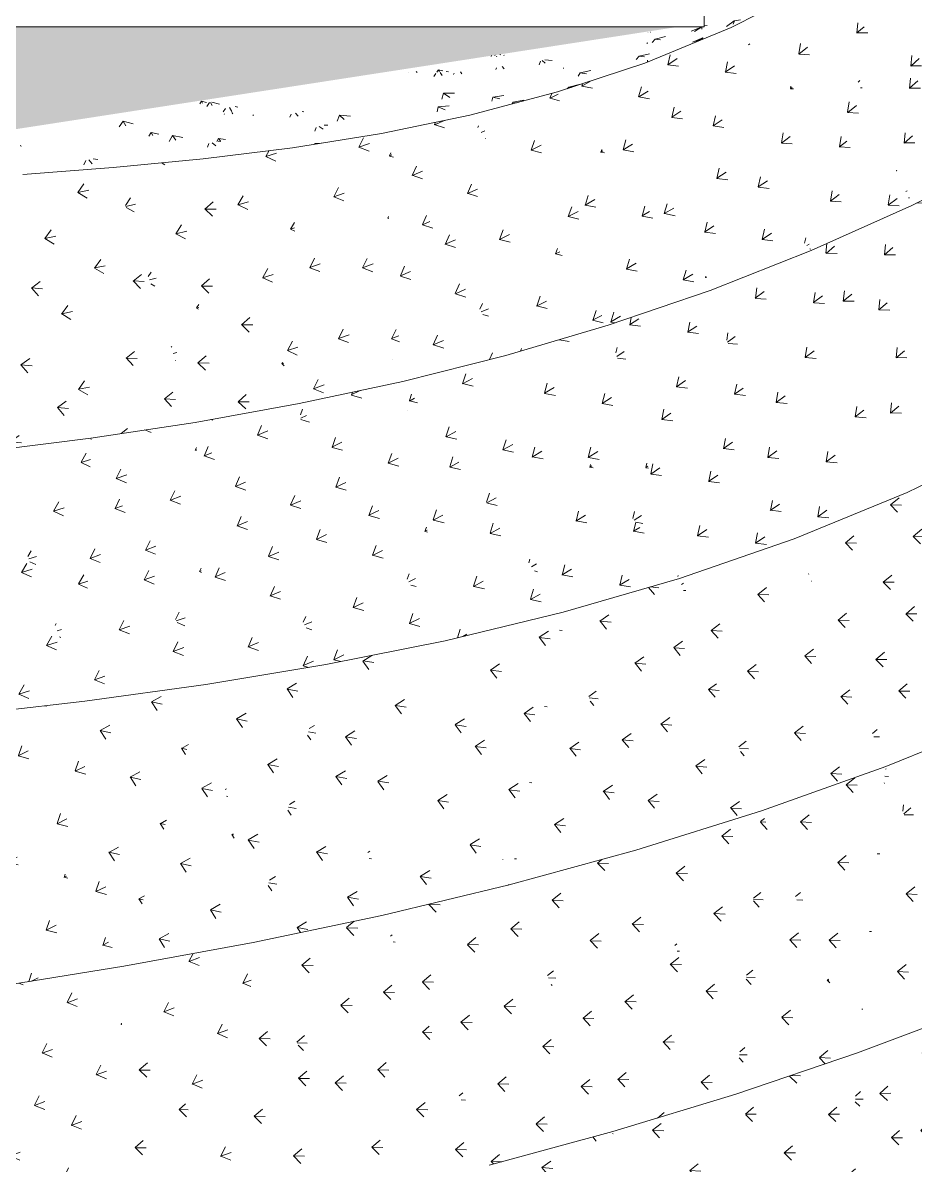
# Model space of a CAD drawing. Header units: millimetres. Extents: x 15878 to 679837, y -72324 to 391440.
# Drawn here: x 76985 to 80789, y -13495 to -8625 of the extents above; entities that cross this region are included whole.
import ezdxf

# ---------------------------------------------------------------- set-up
doc = ezdxf.new("R2010")
doc.units = ezdxf.units.MM
for name, color, linetype, lineweight in [('A-FLOR', 192, 'Continuous', 5), ('A-FLOR-PATT', 8, 'Continuous', 5), ('A-WALL', 113, 'Continuous', 5)]:
    doc.layers.add(name, color=color, linetype=linetype, lineweight=lineweight)

msp = doc.modelspace()

# ---------------------------------------------------------------- hatches: boundary and pattern name
at = {"layer": 'A-FLOR-PATT'}
h = msp.add_hatch(dxfattribs=at)
h.set_pattern_fill('FP_1772', color=256, style=0, pattern_type=2)
h.set_pattern_definition([(41.687, (-12882.32, -30875.36), (22.18772, 238.04202), [47.543, -311.051]), (0.104, (-12882.32, -30875.36), (22.18696, 238.04166), [46.051, -199.556]), (84.675, (-12882.32, -30875.36), (-245.6063, -0.4454), [44.826, -194.247])])
h.paths.add_polyline_path([(81201.1, -9186.1), (80684.4, -8242.3), (80363.8, -8462.4), (81024.5, -9033.5)], flags=0)
h = msp.add_hatch(dxfattribs=at)
h.set_pattern_fill('FP_1866', color=256, style=0, pattern_type=2)
h.set_pattern_definition([(251.032, (75716.02, -16814.12), (142.931, 23.1444), [13.918, -91.058]), (214.662, (75716.025, -16814.115), (142.93003, 23.14613), [40.36, -174.894]), (9.198, (75716.025, -16814.115), (177.0521, 122.4203), [27.149, -117.644])])
h.paths.add_polyline_path([(80004.8, -8645.4), (80363.8, -8462.4), (79889.3, -8608), (79889.3, -8642.5), (79890.8, -8644)], flags=0)
h = msp.add_hatch(dxfattribs=at)
h.set_pattern_fill('FP_1769', color=256, style=0, pattern_type=2)
h.set_pattern_definition([(37.531, (-12979.11, -27681.17), (37.6989, 233.3307), [47.438, -310.359]), (356.427, (-12979.11, -27681.17), (37.6975, 233.33123), [46.223, -200.299]), (80.823, (-12979.11, -27681.17), (-246.04345, 15.3608), [44.317, -192.04])])
h.paths.add_polyline_path([(80775.2, -9403.5), (80363.8, -8462.4), (80004.8, -8645.4), (80363.8, -8998.7)], flags=0)
h = msp.add_hatch(dxfattribs=at)
h.set_pattern_fill('FP_1779', color=256, style=0, pattern_type=2)
h.set_pattern_definition([(40.561, (-13528.53, -31868.06), (23.33545, 233.83934), [47.319, -309.582]), (359.593, (-13528.53, -31868.06), (23.33265, 233.83916), [46.465, -201.349]), (84.301, (-13528.53, -31868.06), (-247.8077, 1.7636), [44.063, -190.938])])
h.paths.add_polyline_path([(80775.2, -9403.5), (81201.1, -9186.1), (80363.8, -8462.4), (80680.1, -9186.1)], flags=0)
h = msp.add_hatch(dxfattribs=at)
h.set_pattern_fill('FP_1851', color=256, style=0, pattern_type=2)
h.set_pattern_definition([(272.066, (93606.37, -5733.25), (184.9975, -147.1594), [40.275, -263.501]), (221.947, (93606.37, -5733.25), (184.9984, -147.1585), [43.876, -190.13]), (321.499, (93606.37, -5733.25), (174.0457, 156.4197), [44.323, -192.066])])
h.paths.add_polyline_path([(74652.1, -9434.3), (79776.8, -8642.5), (66144.7, -8642.5), (74577.2, -9427.3)], flags=0)
h = msp.add_hatch(dxfattribs=at)
h.set_pattern_fill('FP_1857', color=256, style=0, pattern_type=2)
h.set_pattern_definition([(304.134, (79760.72, -12085.14), (235.8114, -51.709), [33.646, -220.13]), (239.463, (79760.72, -12085.14), (235.811, -51.712), [34.471, -149.375]), (347.631, (79760.72, -12085.14), (93.412, 158.347), [45.265, -196.149])])
h.paths.add_polyline_path([(76210.1, -9327.4), (76598.3, -9300), (79689.3, -8659.3), (76352.9, -9300)], flags=0)
h = msp.add_hatch(dxfattribs=at)
h.set_pattern_fill('FP_1858', color=256, style=0, pattern_type=2)
h.set_pattern_definition([(306.231, (79110.44, -11691.4), (238.198, -47.08), [33.892, -221.737]), (241.302, (79110.44, -11691.4), (238.198, -47.078), [34.013, -147.391]), (348.82, (79110.44, -11691.4), (87.109, 159.121), [45.526, -197.28])])
h.paths.add_polyline_path([(76598.3, -9300), (76985, -9272.3), (79689.3, -8660.6), (76765.8, -9265.3)], flags=0)
h = msp.add_hatch(dxfattribs=at)
h.set_pattern_fill('FP_1859', color=256, style=0, pattern_type=2)
h.set_pattern_definition([(310.44, (77801.67, -11810.46), (241.678, -36.982), [33.746, -220.779]), (243.96, (77801.67, -11810.46), (241.678, -36.981), [32.708, -141.734]), (351.3, (77801.67, -11810.46), (76.58, 156.733), [45.842, -198.649])])
h.paths.add_polyline_path([(76985, -9272.3), (77370.1, -9241.7), (79689.3, -8662.3), (77120.6, -9241.7)], flags=0)
h = msp.add_hatch(dxfattribs=at)
h.set_pattern_fill('FP_1863', color=256, style=0, pattern_type=2)
h.set_pattern_definition([(317.347, (75703.48, -12355.23), (245.7724, -20.6884), [33.308, -217.92]), (247.808, (75703.48, -12355.23), (245.773, -20.685), [30.281, -131.217]), (355.189, (75703.48, -12355.23), (61, 149.534), [46.245, -200.397])])
h.paths.add_polyline_path([(77370.1, -9241.7), (77753.3, -9204.6), (79689.3, -8664.3), (77519, -9204.6)], flags=0)
h = msp.add_hatch(dxfattribs=at)
h.set_pattern_fill('FP_1860', color=256, style=0, pattern_type=2)
h.set_pattern_definition([(326.625, (72827.86, -12874.51), (249.1, -0.1556), [32.883, -215.139]), (252.879, (72827.86, -12874.5), (249.1, -0.159), [26.738, -115.866]), (359.964, (72827.86, -12874.51), (41.9796, 136.2847), [46.706, -202.394])])
h.paths.add_polyline_path([(77753.3, -9204.6), (78134.5, -9157.5), (79689.3, -8666.8), (77787.2, -9195.2)], flags=0)
h = msp.add_hatch(dxfattribs=at)
h.set_pattern_fill('FP_1893', color=256, style=0, pattern_type=2)
h.set_pattern_definition([(350.952, (66509.61, -12533.4), (242.389, 47.0995), [26.763, -175.096]), (241.37, (66509.6, -12533.4), (242.3888, 47.101), [16.843, -72.985]), (10.997, (66509.61, -12533.4), (43.04103, 78.84522), [46.298, -200.625])])
h.paths.add_polyline_path([(78890.2, -9018.7), (79264.4, -8919.8), (79776.8, -8642.5), (79264.4, -8859.9)], flags=0)
h = msp.add_hatch(dxfattribs=at)
h.set_pattern_fill('FP_1865', color=256, style=0, pattern_type=2)
h.set_pattern_definition([(354.946, (64816.29, -14163.54), (231.7595, 58.3742), [21.754, -142.322]), (226.83, (64816.29, -14163.54), (231.7576, 58.3778), [18.723, -81.135]), (14.138, (64816.293, -14163.537), (68.32014, 72.82975), [44.812, -194.185])])
h.paths.add_polyline_path([(79264.4, -8919.8), (79636, -8796.6), (79776.8, -8642.5), (79302.8, -8899)], flags=0)
h = msp.add_hatch(dxfattribs=at)
h.set_pattern_fill('FP_1768', color=256, style=0, pattern_type=2)
h.set_pattern_definition([(33.798, (-12847.9, -23876.78), (52.18377, 229.54296), [47.394, -310.075]), (352.855, (-12847.9, -23876.78), (52.18495, 229.5427), [46.273, -200.518]), (77.192, (-12847.9, -23876.78), (-244.8751, 30.6958), [44.138, -191.263])])
h.paths.add_polyline_path([(80346.3, -9596.2), (80004.8, -8645.4), (79636, -8796.6), (80148.5, -9373.5)], flags=0)
h = msp.add_hatch(dxfattribs=at)
h.set_pattern_fill('FP_1867', color=256, style=0, pattern_type=2)
h.set_pattern_definition([(211.265, (45896.785, -31775.42), (4.44424, -46.312076), [35.851, -234.557]), (201.758, (45896.785, -31775.42), (4.443885, -46.312084), [47.56, -206.094]), (275.481, (45896.79, -31775.42), (235.583, 94.0278), [8.723, -37.802])])
h.paths.add_polyline_path([(79636, -8796.6), (80004.8, -8645.4), (79774.1, -8645.4), (79689.3, -8738.3)], flags=0)
h = msp.add_hatch(dxfattribs=at)
h.set_pattern_fill('FP_1770', color=256, style=0, pattern_type=2)
h.set_pattern_definition([(37.056, (-13208.38, -27966.27), (38.11237, 231.59081), [47.337, -309.701]), (356.189, (-13208.38, -27966.27), (38.1131, 231.5909), [46.381, -200.986]), (80.655, (-13208.38, -27966.27), (-246.8212, 16.4397), [44.007, -190.698])])
h.paths.add_polyline_path([(80346.3, -9596.2), (80775.2, -9403.5), (80004.8, -8645.4), (80277.1, -9403.5)], flags=0)
h = msp.add_hatch(dxfattribs=at)
h.set_pattern_fill('FP_1853', color=256, style=0, pattern_type=2)
h.set_pattern_definition([(297.7, (81779.05, -12587.34), (228.1338, -66.0766), [33.417, -218.631]), (234.761, (81779.05, -12587.34), (228.133, -66.0775), [36.062, -156.267]), (343.847, (81779.05, -12587.34), (110.9704, 157.085), [44.533, -192.977])])
h.paths.add_polyline_path([(74652.1, -9434.3), (75074.5, -9403.1), (79302.8, -8715.7), (74819.6, -9408.4)], flags=0)
h = msp.add_hatch(dxfattribs=at)
h.set_pattern_fill('FP_1862', color=256, style=0, pattern_type=2)
h.set_pattern_definition([(336.675, (69525.35, -12942.79), (250.088, 20.2256), [32.36, -211.715]), (257.475, (69525.35, -12942.8), (250.088, 20.222), [22.447, -97.269]), (4.623, (69525.35, -12942.79), (25.9621, 116.8667), [47.045, -203.86])])
h.paths.add_polyline_path([(78134.5, -9157.5), (78513.5, -9096.7), (79689.3, -8670), (78328.3, -9096.7)], flags=0)
h = msp.add_hatch(dxfattribs=at)
h.set_pattern_fill('FP_1861', color=256, style=0, pattern_type=2)
h.set_pattern_definition([(345.082, (67054.86, -12586.35), (248.16084, 35.7317), [30.664, -200.62]), (255.481, (67054.86, -12586.35), (248.161, 35.731), [18.453, -79.962]), (8.194, (67054.86, -12586.35), (24.6712, 95.2719), [47.01, -203.71])])
h.paths.add_polyline_path([(78513.5, -9096.7), (78916.1, -9007.7), (79689.3, -8674), (78609.8, -9062.1)], flags=0)
h = msp.add_hatch(dxfattribs=at)
h.set_pattern_fill('FP_1852', color=256, style=0, pattern_type=2)
h.set_pattern_definition([(299.315, (81237.53, -12683.36), (229.999, -62.253), [33.308, -217.916]), (235.691, (81237.53, -12683.36), (230, -62.252), [35.593, -154.235]), (344.855, (81237.53, -12683.36), (106.998, 156.7994), [44.677, -193.599])])
h.paths.add_polyline_path([(75041.5, -9408.4), (75480.9, -9373.4), (79302.8, -8719.2), (75074.5, -9403.1)], flags=0)
h = msp.add_hatch(dxfattribs=at)
h.set_pattern_fill('FP_1855', color=256, style=0, pattern_type=2)
h.set_pattern_definition([(300.893, (80738.3, -12631.08), (231.8615, -58.6904), [33.312, -217.941]), (236.755, (80738.3, -12631.08), (231.862, -58.69), [35.18, -152.445]), (345.795, (80738.3, -12631.08), (102.86, 156.916), [44.845, -194.329])])
h.paths.add_polyline_path([(75431.2, -9381.8), (75850.4, -9349.4), (79302.8, -8723.1), (75590.4, -9354.7)], flags=0)
h = msp.add_hatch(dxfattribs=at)
h.set_pattern_fill('FP_1864', color=256, style=0, pattern_type=2)
h.set_pattern_definition([(302.478, (80257.46, -12432.99), (233.777, -55.24), [33.425, -218.681]), (237.993, (80257.46, -12433), (233.777, -55.242), [34.811, -150.848]), (346.705, (80257.46, -12432.99), (98.403, 157.436), [45.04, -195.175])])
h.paths.add_polyline_path([(75820.9, -9354.7), (76211.6, -9327.1), (79302.8, -8727.8), (75931.4, -9334.9)], flags=0)
h = msp.add_hatch(dxfattribs=at)
h.set_pattern_fill('FP_1766', color=256, style=0, pattern_type=2)
h.set_pattern_definition([(30.118, (-12471.42, -19732.32), (66.61522, 225.59624), [47.383, -310.001]), (349.199, (-12471.42, -19732.32), (66.6155, 225.596), [46.293, -200.601]), (73.549, (-12471.42, -19732.32), (-242.5195, 46.26745), [44.105, -191.121])])
h.paths.add_polyline_path([(79914.7, -9765.9), (79636, -8796.6), (79264.4, -8919.8), (79498.6, -9224.6)], flags=0)
h = msp.add_hatch(dxfattribs=at)
h.set_pattern_fill('FP_1771', color=256, style=0, pattern_type=2)
h.set_pattern_definition([(33.652, (-12917.28, -23914.56), (52.2915, 229.016), [47.364, -309.877]), (352.779, (-12917.28, -23914.56), (52.2914, 229.01654), [46.32, -200.722]), (77.138, (-12917.28, -23914.56), (-245.083, 31.0525), [44.046, -190.865])])
h.paths.add_polyline_path([(79914.7, -9765.9), (80346.3, -9596.2), (79636, -8796.6), (79865.9, -9596.2)], flags=0)
h = msp.add_hatch(dxfattribs=at)
h.set_pattern_fill('FP_1765', color=256, style=0, pattern_type=2)
h.set_pattern_definition([(26.515, (-11840.62, -15466.9), (80.70385, 221.27393), [47.389, -310.042]), (345.531, (-11840.62, -15466.9), (80.7043, 221.2737), [46.306, -200.658]), (69.962, (-11840.62, -15466.9), (-239.13123, 61.7039), [44.162, -191.37])])
h.paths.add_polyline_path([(79480.4, -9914.3), (79264.4, -8919.8), (78890.2, -9018.7), (79172.8, -9447.5)], flags=0)
h = msp.add_hatch(dxfattribs=at)
h.set_pattern_fill('FP_1767', color=256, style=0, pattern_type=2)
h.set_pattern_definition([(30.211, (-12453.52, -19638.75), (66.5544, 225.92474), [47.401, -310.12]), (349.249, (-12453.52, -19638.75), (66.5564, 225.9241), [46.263, -200.474]), (73.585, (-12453.52, -19638.75), (-242.4062, 46.0283), [44.161, -191.363])])
h.paths.add_polyline_path([(79480.4, -9914.3), (79914.7, -9765.9), (79264.4, -8919.8), (79448.2, -9765.9)], flags=0)
h = msp.add_hatch(dxfattribs=at)
h.set_pattern_fill('FP_1759', color=256, style=0, pattern_type=2)
h.set_pattern_definition([(23.061, (-10949.23, -11229.05), (94.19715, 216.64012), [47.411, -310.182]), (341.941, (-10949.23, -11229.05), (94.19517, 216.6411), [46.31, -200.677]), (66.5, (-10949.23, -11229.05), (-234.81925, 76.56855), [44.294, -191.94])])
h.paths.add_polyline_path([(79043.7, -10043), (78890.2, -9018.7), (78513.5, -9096.7), (78804.9, -9616.8)], flags=0)
h = msp.add_hatch(dxfattribs=at)
h.set_pattern_fill('FP_1834', color=256, style=0, pattern_type=2)
h.set_pattern_definition([(26.805, (-11769.5, -15288.28), (80.55837, 222.28785), [47.442, -310.39]), (345.69, (-11769.5, -15288.28), (80.5572, 222.2889), [46.213, -200.258]), (70.079, (-11769.5, -15288.28), (-238.8237, 60.9224), [44.332, -192.104])])
h.paths.add_polyline_path([(79043.7, -10043), (79480.4, -9914.3), (78890.2, -9018.7), (79024.4, -9914.3)], flags=0)
h = msp.add_hatch(dxfattribs=at)
h.set_pattern_fill('FP_1758', color=256, style=0, pattern_type=2)
h.set_pattern_definition([(19.799, (-9816.6, -7135.3), (106.93486, 211.7504), [47.443, -310.396]), (338.491, (-9816.6, -7135.3), (106.9349, 211.75095), [46.303, -200.646]), (63.206, (-9816.6, -7135.3), (-229.7511, 90.5435), [44.479, -192.741])])
h.paths.add_polyline_path([(78604.6, -10153.8), (78513.5, -9096.7), (78134.5, -9157.5), (78457.2, -9841.3)], flags=0)
h = msp.add_hatch(dxfattribs=at)
h.set_pattern_fill('FP_1764', color=256, style=0, pattern_type=2)
h.set_pattern_definition([(23.489, (-10848.65, -10997.31), (94.03386, 218.1184), [47.483, -310.656]), (342.176, (-10848.65, -10997.3), (94.03513, 218.1178), [46.172, -200.077]), (66.679, (-10848.65, -10997.3), (-234.4291, 75.3721), [44.536, -192.989])])
h.paths.add_polyline_path([(78604.6, -10153.8), (79043.7, -10043), (78514.7, -9110.5), (78595.1, -10043)], flags=0)
h = msp.add_hatch(dxfattribs=at)
h.set_pattern_fill('FP_1760', color=256, style=0, pattern_type=2)
h.set_pattern_definition([(16.747, (-8469.62, -3265.04), (118.84117, 206.64622), [47.482, -310.653]), (335.221, (-8469.62, -3265.04), (118.84185, 206.6457), [46.281, -200.549]), (60.097, (-8469.62, -3265.04), (-224.10474, 103.44985), [44.696, -193.685])])
h.paths.add_polyline_path([(78163.5, -10248.3), (78134.5, -9157.5), (77753.3, -9204.6), (78127.3, -10156.1)], flags=0)
h = msp.add_hatch(dxfattribs=at)
h.set_pattern_fill('FP_1730', color=256, style=0, pattern_type=2)
h.set_pattern_definition([(20.299, (-9698.37, -6872.31), (106.80206, 213.45854), [47.52, -310.898]), (338.766, (-9698.37, -6872.3), (106.8037, 213.4579), [46.136, -199.924]), (63.419, (-9698.37, -6872.3), (-229.3555, 89.1175), [44.754, -193.933])])
h.paths.add_polyline_path([(78163.5, -10248.3), (78604.6, -10153.8), (78134.7, -9167.7), (78161.3, -10167.2)], flags=0)
h = msp.add_hatch(dxfattribs=at)
h.set_pattern_fill('FP_1619', color=256, style=0, pattern_type=2)
h.set_pattern_definition([(42.898, (-15954.27, -34350.3), (12.07513, 235.1069), [47.241, -309.073]), (1.711, (-15954.27, -34350.3), (12.07354, 235.1063), [46.699, -202.361]), (87.06, (-15954.27, -34350.3), (-248.949, -7.43515), [44.141, -191.276])])
h.paths.add_polyline_path([(81688.8, -10137.4), (81201.1, -9186.1), (80775.2, -9403.5), (81226.7, -9766.2)], flags=0)
h = msp.add_hatch(dxfattribs=at)
h.set_pattern_fill('FP_1761', color=256, style=0, pattern_type=2)
h.set_pattern_definition([(11.255, (-5208.97, 3645.56), (140.18184, 195.88024), [47.563, -311.178]), (329.262, (-5208.97, 3645.56), (140.1831, 195.8789), [46.173, -200.082]), (54.41, (-5208.97, 3645.56), (-211.6586, 125.8645), [45.164, -195.709])])
h.paths.add_polyline_path([(77275.4, -10395.3), (77370.1, -9241.7), (76986.5, -9278), (77127, -9821.5)], flags=0)
h = msp.add_hatch(dxfattribs=at)
h.set_pattern_fill('FP_1757', color=256, style=0, pattern_type=2)
h.set_pattern_definition([(13.903, (-6930.28, 335.54), (129.91083, 201.3496), [47.524, -310.923]), (332.145, (-6930.28, 335.54), (129.91206, 201.3492), [46.239, -200.369]), (57.17, (-6930.28, 335.54), (-218.0345, 115.2219), [44.929, -194.693])])
h.paths.add_polyline_path([(77720.3, -10328.2), (77753.3, -9204.6), (77371.8, -9247), (77598.9, -9951.6)], flags=0)
h = msp.add_hatch(dxfattribs=at)
h.set_pattern_fill('FP_1725', color=256, style=0, pattern_type=2)
h.set_pattern_definition([(359.537, (8636.6, 13783.8), (186.4259, 162.58284), [47.457, -310.484]), (316.025, (8636.6, 13783.8), (186.4252, 162.5844), [44.685, -193.633]), (41.092, (8636.6, 13783.8), (-171.5028, 165.47534), [46.38, -200.982])])
h.paths.add_polyline_path([(77720.3, -10328.2), (78163.5, -10248.3), (77752.8, -9219), (77722.7, -10248.3)], flags=0)
h = msp.add_hatch(dxfattribs=at)
h.set_pattern_fill('FP_1724', color=256, style=0, pattern_type=2)
h.set_pattern_definition([(354.456, (12890.78, 18247.55), (200.54333, 146.77807), [47.41, -310.178]), (310.592, (12890.78, 18247.55), (200.5445, 146.777), [44.772, -194.014]), (36.2, (12890.78, 18247.55), (-155.3696, 181.3259), [46.597, -201.922])])
h.paths.add_polyline_path([(76828.8, -10451.2), (77275.4, -10395.3), (76983.5, -9283.7), (76836.2, -10395.3)], flags=0)
h = msp.add_hatch(dxfattribs=at)
h.set_pattern_fill('FP_1726', color=256, style=0, pattern_type=2)
h.set_pattern_definition([(356.936, (10728.13, 16128.68), (193.79703, 154.6824), [47.435, -310.345]), (313.245, (10728.13, 16128.68), (193.7961, 154.6825), [44.738, -193.865]), (38.595, (10728.13, 16128.68), (-163.4692, 173.8081), [46.492, -201.467])])
h.paths.add_polyline_path([(77275.4, -10395.3), (77720.3, -10328.2), (77369.1, -9253.7), (77280.9, -10328.2)], flags=0)
h = msp.add_hatch(dxfattribs=at)
h.set_pattern_fill('FP_1616', color=256, style=0, pattern_type=2)
h.set_pattern_definition([(39.971, (-16864.77, -30367.96), (24.06273, 234.93478), [47.261, -309.205]), (358.634, (-16864.77, -30367.96), (24.0624, 234.93414), [46.724, -202.469]), (84.152, (-16864.77, -30367.96), (-249.1212, 5.9408), [44.281, -191.883])])
h.paths.add_polyline_path([(81226.7, -10399.1), (80775.2, -9403.5), (80346.3, -9596.2), (80775.2, -9987.3)], flags=0)
h = msp.add_hatch(dxfattribs=at)
h.set_pattern_fill('FP_1614', color=256, style=0, pattern_type=2)
h.set_pattern_definition([(43.278, (-15841.7, -34019.05), (11.67769, 236.51646), [47.344, -309.745]), (1.911, (-15841.7, -34019.05), (11.67535, 236.5169), [46.581, -201.852]), (87.174, (-15841.7, -34019.05), (-248.2954, -8.28436), [44.401, -192.404])])
h.paths.add_polyline_path([(81226.7, -10399.1), (81688.8, -10137.4), (80775.2, -9403.5), (81201.1, -10342.6)], flags=0)
h = msp.add_hatch(dxfattribs=at)
h.set_pattern_fill('FP_1617', color=256, style=0, pattern_type=2)
h.set_pattern_definition([(37.111, (-17247.02, -26580.17), (35.81995, 233.9258), [47.277, -309.305]), (355.679, (-17247.02, -26580.17), (35.8217, 233.92495), [46.735, -202.517]), (81.294, (-17247.02, -26580.17), (-248.54324, 18.77895), [44.372, -192.28])])
h.paths.add_polyline_path([(80754.6, -10627.2), (80346.3, -9596.2), (79914.7, -9765.9), (80346.3, -10208.6)], flags=0)
h = msp.add_hatch(dxfattribs=at)
h.set_pattern_fill('FP_1611', color=256, style=0, pattern_type=2)
h.set_pattern_definition([(40.214, (-16803.63, -30170.56), (23.8348, 235.8169), [47.326, -309.627]), (358.768, (-16803.63, -30170.56), (23.83177, 235.8171), [46.651, -202.155]), (84.229, (-16803.63, -30170.56), (-248.7487, 5.3505), [44.441, -192.577])])
h.paths.add_polyline_path([(80754.6, -10627.2), (81226.7, -10399.1), (80346.3, -9596.2), (80664.2, -10399.1)], flags=0)
h = msp.add_hatch(dxfattribs=at)
h.set_pattern_fill('FP_1615', color=256, style=0, pattern_type=2)
h.set_pattern_definition([(34.285, (-17193.3, -22931.43), (47.45352, 232.1755), [47.291, -309.403]), (352.798, (-17193.3, -22931.43), (47.45276, 232.17574), [46.731, -202.5]), (78.448, (-17193.3, -22931.43), (-247.264, 31.2484), [44.433, -192.542])])
h.paths.add_polyline_path([(80273.4, -10824.5), (79914.7, -9765.9), (79480.4, -9914.3), (80148.5, -10681.1)], flags=0)
h = msp.add_hatch(dxfattribs=at)
h.set_pattern_fill('FP_1612', color=256, style=0, pattern_type=2)
h.set_pattern_definition([(37.239, (-17222.46, -26474.53), (35.71185, 234.38192), [47.31, -309.524]), (355.752, (-17222.46, -26474.53), (35.7127, 234.38253), [46.698, -202.356]), (81.337, (-17222.46, -26474.53), (-248.3701, 18.44656), [44.454, -192.634])])
h.paths.add_polyline_path([(80273.4, -10824.5), (80754.6, -10627.2), (79914.7, -9765.9), (80216.1, -10655.4)], flags=0)
h = msp.add_hatch(dxfattribs=at)
h.set_pattern_fill('FP_1613', color=256, style=0, pattern_type=2)
h.set_pattern_definition([(31.465, (-16763.15, -19375.24), (59.05848, 229.7369), [47.309, -309.519]), (349.948, (-16763.15, -19375.24), (59.06113, 229.73586), [46.711, -202.414]), (75.583, (-16763.15, -19375.24), (-245.301, 43.4806), [44.476, -192.73])])
h.paths.add_polyline_path([(79784.1, -10993.7), (79480.4, -9914.3), (79043.7, -10043), (79520.6, -10655.4)], flags=0)
h = msp.add_hatch(dxfattribs=at)
h.set_pattern_fill('FP_1610', color=256, style=0, pattern_type=2)
h.set_pattern_definition([(34.318, (-17191.37, -22884.4), (47.43113, 232.29333), [47.3, -309.459]), (352.817, (-17191.37, -22884.4), (47.42995, 232.2935), [46.721, -202.459]), (78.46, (-17191.37, -22884.4), (-247.22464, 31.1566), [44.454, -192.633])])
h.paths.add_polyline_path([(79784.1, -10993.7), (80273.4, -10824.5), (79480.4, -9914.3), (79736.5, -10824.5)], flags=0)
h = msp.add_hatch(dxfattribs=at)
h.set_pattern_fill('FP_1607', color=256, style=0, pattern_type=2)
h.set_pattern_definition([(28.63, (-15996.76, -15876.52), (70.70695, 226.63443), [47.332, -309.668]), (347.099, (-15996.76, -15876.52), (70.7061, 226.63555), [46.674, -202.254]), (72.673, (-15996.76, -15876.52), (-242.6437, 55.5774), [44.514, -192.894])])
h.paths.add_polyline_path([(79287.7, -11137.7), (79043.7, -10043), (78604.6, -10153.8), (78952.9, -10655.4)], flags=0)
h = msp.add_hatch(dxfattribs=at)
h.set_pattern_fill('FP_1608', color=256, style=0, pattern_type=2)
h.set_pattern_definition([(31.425, (-16774.09, -19361.24), (59.0862, 229.59817), [47.299, -309.455]), (349.925, (-16774.1, -19361.24), (59.0854, 229.59827), [46.722, -202.462]), (75.568, (-16774.1, -19361.24), (-245.34094, 43.5942), [44.452, -192.627])])
h.paths.add_polyline_path([(79287.7, -11137.7), (79784.1, -10993.7), (79043.7, -10043), (79180.2, -10655.4)], flags=0)
h = msp.add_hatch(dxfattribs=at)
h.set_pattern_fill('FP_1609', color=256, style=0, pattern_type=2)
h.set_pattern_definition([(25.769, (-14921.03, -12411.43), (82.425, 222.88252), [47.361, -309.859]), (344.227, (-14921.03, -12411.43), (82.4278, 222.88124), [46.619, -202.014]), (69.704, (-14921.03, -12411.43), (-239.27, 67.5858), [44.557, -193.079])])
h.paths.add_polyline_path([(78785.1, -11259.1), (78604.6, -10153.8), (78163.5, -10248.3), (78457.2, -10725.9)], flags=0)
h = msp.add_hatch(dxfattribs=at)
h.set_pattern_fill('FP_1606', color=256, style=0, pattern_type=2)
h.set_pattern_definition([(28.538, (-16014.61, -15875.76), (70.7587, 226.3179), [47.31, -309.527]), (347.044, (-16014.61, -15875.76), (70.7583, 226.31727), [46.7, -202.365]), (72.639, (-16014.61, -15875.76), (-242.7242, 55.8375), [44.46, -192.661])])
h.paths.add_polyline_path([(78785.1, -11259.1), (79287.7, -11137.7), (78604.6, -10153.8), (78686.5, -10655.4)], flags=0)
h = msp.add_hatch(dxfattribs=at)
h.set_pattern_fill('FP_1600', color=256, style=0, pattern_type=2)
h.set_pattern_definition([(22.874, (-13555.88, -8967.55), (94.22533, 218.47978), [47.397, -310.094]), (341.316, (-13555.88, -8967.55), (94.2264, 218.47965), [46.544, -201.691]), (66.671, (-13555.88, -8967.55), (-235.1542, 79.51954), [44.612, -193.32])])
h.paths.add_polyline_path([(78277.3, -11360.9), (78163.5, -10248.3), (77720.3, -10328.2), (77896.8, -10655.4)], flags=0)
h = msp.add_hatch(dxfattribs=at)
h.set_pattern_fill('FP_1605', color=256, style=0, pattern_type=2)
h.set_pattern_definition([(25.646, (-14943.6, -12408.55), (82.48252, 222.4609), [47.334, -309.682]), (344.154, (-14943.6, -12408.55), (82.4819, 222.4608), [46.653, -202.165]), (69.657, (-14943.6, -12408.55), (-239.363, 67.9395), [44.486, -192.773])])
h.paths.add_polyline_path([(78277.3, -11360.9), (78785.1, -11259.1), (78163.5, -10248.3), (78205.1, -10655.4)], flags=0)
h = msp.add_hatch(dxfattribs=at)
h.set_pattern_fill('FP_1599', color=256, style=0, pattern_type=2)
h.set_pattern_definition([(19.949, (-11919.2, -5543.89), (106.06136, 213.4384), [47.439, -310.366]), (338.359, (-11919.2, -5543.9), (106.06273, 213.4378), [46.45, -201.285]), (63.576, (-11919.2, -5543.9), (-230.2727, 91.3617), [44.688, -193.649])])
h.paths.add_polyline_path([(77765.2, -11445.8), (77720.3, -10328.2), (77275.4, -10395.3), (77396.7, -10655.4)], flags=0)
h = msp.add_hatch(dxfattribs=at)
h.set_pattern_fill('FP_1570', color=256, style=0, pattern_type=2)
h.set_pattern_definition([(22.742, (-13583.3, -8950.28), (94.26907, 218.02837), [47.37, -309.917]), (341.238, (-13583.3, -8950.28), (94.27015, 218.02753), [46.583, -201.859]), (66.617, (-13583.3, -8950.28), (-235.24, 79.9109), [44.538, -192.997])])
h.paths.add_polyline_path([(77765.2, -11445.8), (78277.3, -11360.9), (77720.3, -10328.2), (77761.8, -11360.9)], flags=0)
h = msp.add_hatch(dxfattribs=at)
h.set_pattern_fill('FP_1601', color=256, style=0, pattern_type=2)
h.set_pattern_definition([(17.004, (-10031.3, -2150.7), (117.85852, 207.7796), [47.483, -310.659]), (335.357, (-10031.3, -2150.7), (117.8593, 207.7788), [46.338, -200.797]), (60.437, (-10031.3, -2150.7), (-224.6272, 103.0446), [44.79, -194.089])])
h.paths.add_polyline_path([(77249.9, -11516.5), (77275.4, -10395.3), (76828.8, -10451.2), (76909.6, -10655.4)], flags=0)
h = msp.add_hatch(dxfattribs=at)
h.set_pattern_fill('FP_1565', color=256, style=0, pattern_type=2)
h.set_pattern_definition([(19.827, (-11951.9, -5501.95), (106.0884, 213.02298), [47.416, -310.218]), (338.288, (-11951.9, -5501.95), (106.08915, 213.02206), [46.488, -201.447]), (63.526, (-11951.9, -5501.95), (-230.3457, 91.72026), [44.621, -193.357])])
h.paths.add_polyline_path([(77249.9, -11516.5), (77765.2, -11445.8), (77275.4, -10395.3), (77269.5, -10655.4)], flags=0)
h = msp.add_hatch(dxfattribs=at)
h.set_pattern_fill('FP_1473', color=256, style=0, pattern_type=2)
h.set_pattern_definition([(1.541, (9730.5, 12974.77), (185.2846, 170.2503), [46.738, -305.782]), (316.107, (9730.5, 12974.77), (185.2863, 170.2489), [43.479, -188.409]), (42.579, (9730.5, 12974.77), (-167.109, 160.7684), [47.18, -204.446])])
h.paths.add_polyline_path([(81187.8, -11582.9), (81226.7, -10399.1), (80754.6, -10627.2), (80767.3, -10655.4)], flags=0)
h = msp.add_hatch(dxfattribs=at)
h.set_pattern_fill('FP_1566', color=256, style=0, pattern_type=2)
h.set_pattern_definition([(16.909, (-10067.96, -2074.99), (117.87278, 207.4595), [47.468, -310.56]), (335.303, (-10067.96, -2074.99), (117.8717, 207.4603), [46.368, -200.93]), (60.396, (-10067.96, -2074.99), (-224.6777, 103.3266), [44.739, -193.869])])
h.paths.add_polyline_path([(76732.2, -11575.9), (77249.9, -11516.5), (76828.8, -10451.2), (76765.8, -11184.1)], flags=0)
h = msp.add_hatch(dxfattribs=at)
h.set_pattern_fill('FP_1474', color=256, style=0, pattern_type=2)
h.set_pattern_definition([(359.157, (11458.94, 14248.51), (192.0703, 162.0717), [46.807, -306.232]), (313.894, (11458.94, 14248.5), (192.0712, 162.0708), [43.521, -188.592]), (40.158, (11458.94, 14248.51), (-160.9301, 167.26514), [47.121, -204.192])])
h.paths.add_polyline_path([(80663.7, -11795.1), (80754.6, -10627.2), (80273.4, -10824.5)], flags=0)
h = msp.add_hatch(dxfattribs=at)
h.set_pattern_fill('FP_1466', color=256, style=0, pattern_type=2)
h.set_pattern_definition([(359.117, (11334.76, 14001.73), (192.1085, 161.9447), [46.824, -306.344]), (313.889, (11334.76, 14001.73), (192.1073, 161.9461), [43.549, -188.712]), (40.131, (11334.76, 14001.73), (-161.0191, 167.3865), [47.111, -204.149])])
h.paths.add_polyline_path([(80663.7, -11795.1), (81187.8, -11582.9), (80754.6, -10627.2), (80739.2, -10824.5)], flags=0)
h = msp.add_hatch(dxfattribs=at)
h.set_pattern_fill('FP_1471', color=256, style=0, pattern_type=2)
h.set_pattern_definition([(356.878, (13048.75, 15533.13), (198.11644, 154.206), [46.873, -306.663]), (311.764, (13048.75, 15533.13), (198.1159, 154.20655), [43.604, -188.949]), (37.896, (13048.75, 15533.13), (-154.89455, 173.4602), [47.073, -203.984])])
h.paths.add_polyline_path([(80133.9, -11984), (80273.4, -10824.5), (79784.1, -10993.7)], flags=0)
h = msp.add_hatch(dxfattribs=at)
h.set_pattern_fill('FP_1467', color=256, style=0, pattern_type=2)
h.set_pattern_definition([(356.967, (13149.05, 15332.03), (198.0426, 154.48875), [46.837, -306.427]), (311.779, (13149.05, 15332.03), (198.04245, 154.489), [43.543, -188.688]), (37.957, (13149.05, 15332.03), (-154.7265, 173.17964), [47.095, -204.078])])
h.paths.add_polyline_path([(80133.9, -11984), (80663.7, -11795.1), (80273.4, -10824.5), (80148.5, -11862.3)], flags=0)
h = msp.add_hatch(dxfattribs=at)
h.set_pattern_fill('FP_1472', color=256, style=0, pattern_type=2)
h.set_pattern_definition([(354.732, (14501.88, 16829.47), (203.4425, 146.78705), [46.933, -307.058]), (309.739, (14501.88, 16829.47), (203.442, 146.788), [43.717, -189.438]), (35.811, (14501.88, 16829.47), (-149.0524, 179.2887), [47.038, -203.831])])
h.paths.add_polyline_path([(79598.7, -12151.5), (79784.1, -10993.7), (79287.7, -11137.7)], flags=0)
h = msp.add_hatch(dxfattribs=at)
h.set_pattern_fill('FP_1465', color=256, style=0, pattern_type=2)
h.set_pattern_definition([(354.932, (14770.48, 16645.39), (203.30095, 147.42415), [46.856, -306.553]), (309.779, (14770.48, 16645.4), (203.2997, 147.4264), [43.584, -188.865]), (35.948, (14770.48, 16645.4), (-148.7262, 178.64265), [47.087, -204.042])])
h.paths.add_polyline_path([(79598.7, -12151.5), (80133.9, -11984), (79784.1, -10993.7)], flags=0)
h = msp.add_hatch(dxfattribs=at)
h.set_pattern_fill('FP_1470', color=256, style=0, pattern_type=2)
h.set_pattern_definition([(352.735, (15827.76, 18133.85), (208.10604, 139.89024), [46.986, -307.406]), (307.833, (15827.76, 18133.85), (208.1044, 139.8925), [43.849, -190.014]), (33.91, (15827.76, 18133.85), (-143.4436, 184.7048), [47.016, -203.737])])
h.paths.add_polyline_path([(79058.8, -12299.6), (79287.7, -11137.7), (78785.1, -11259.1)], flags=0)
h = msp.add_hatch(dxfattribs=at)
h.set_pattern_fill('FP_1468', color=256, style=0, pattern_type=2)
h.set_pattern_definition([(353.025, (16212.88, 17947.42), (207.92726, 140.81826), [46.879, -306.705]), (307.899, (16212.88, 17947.42), (207.92495, 140.8213), [43.662, -189.204]), (34.108, (16212.88, 17947.42), (-143.0412, 183.7552), [47.086, -204.039])])
h.paths.add_polyline_path([(79058.8, -12299.6), (79598.7, -12151.5), (79287.7, -11137.7)], flags=0)
h = msp.add_hatch(dxfattribs=at)
h.set_pattern_fill('FP_1463', color=256, style=0, pattern_type=2)
h.set_pattern_definition([(350.894, (17042.56, 19439.42), (212.18057, 133.54807), [47.031, -307.699]), (306.051, (17042.56, 19439.42), (212.1823, 133.5451), [43.991, -190.63]), (32.186, (17042.56, 19439.42), (-138.07645, 189.6886), [47.008, -203.702])])
h.paths.add_polyline_path([(78514.7, -12430.2), (78785.1, -11259.1), (78277.3, -11360.9), (78457.2, -12171.1)], flags=0)
h = msp.add_hatch(dxfattribs=at)
h.set_pattern_fill('FP_1462', color=256, style=0, pattern_type=2)
h.set_pattern_definition([(351.249, (17499.77, 19239.9), (211.9911, 134.68644), [46.904, -306.87]), (306.14, (17499.77, 19239.9), (211.99035, 134.6872), [43.767, -189.659]), (32.43, (17499.77, 19239.9), (-137.667, 188.50896), [47.092, -204.066])])
h.paths.add_polyline_path([(78514.7, -12430.2), (79058.8, -12299.6), (78785.1, -11259.1)], flags=0)
h = msp.add_hatch(dxfattribs=at)
h.set_pattern_fill('FP_1464', color=256, style=0, pattern_type=2)
h.set_pattern_definition([(349.204, (18168.2, 20737.56), (215.7558, 127.7381), [47.066, -307.931]), (304.393, (18168.2, 20737.56), (215.7554, 127.7389), [44.134, -191.247]), (30.628, (18168.2, 20737.56), (-132.9595, 194.23186), [47.013, -203.722])])
h.paths.add_polyline_path([(77966.8, -12545.1), (78277.3, -11360.9), (77765.2, -11445.8)], flags=0)
h = msp.add_hatch(dxfattribs=at)
h.set_pattern_fill('FP_1461', color=256, style=0, pattern_type=2)
h.set_pattern_definition([(349.6, (18661, 20521.28), (215.5708, 129.01283), [46.929, -307.031]), (304.498, (18661, 20521.28), (215.5715, 129.0122), [43.889, -190.184]), (30.899, (18661, 20521.28), (-132.5736, 192.9111), [47.105, -204.122])])
h.paths.add_polyline_path([(77966.8, -12545.1), (78514.7, -12430.2), (78277.3, -11360.9), (78163.5, -11795)], flags=0)
h = msp.add_hatch(dxfattribs=at)
h.set_pattern_fill('FP_1456', color=256, style=0, pattern_type=2)
h.set_pattern_definition([(347.656, (19230.94, 22019.11), (218.91483, 122.41938), [47.092, -308.098]), (302.848, (19230.94, 22019.1), (218.9144, 122.4203), [44.269, -191.832]), (29.214, (19230.94, 22019.1), (-128.062, 198.3534), [47.029, -203.791])])
h.paths.add_polyline_path([(77415.8, -12646.4), (77765.2, -11445.8), (77249.9, -11516.5), (77324.8, -12026.9)], flags=0)
h = msp.add_hatch(dxfattribs=at)
h.set_pattern_fill('FP_1460', color=256, style=0, pattern_type=2)
h.set_pattern_definition([(348.069, (19730.11, 21787.4), (218.7457, 123.75435), [46.951, -307.175]), (302.963, (19730.1, 21787.4), (218.7462, 123.7538), [44.016, -190.738]), (29.499, (19730.1, 21787.4), (-127.7302, 196.9642), [47.124, -204.202])])
h.paths.add_polyline_path([(77415.8, -12646.4), (77966.8, -12545.1), (77765.2, -11445.8), (77445.2, -12545.1)], flags=0)
h = msp.add_hatch(dxfattribs=at)
h.set_pattern_fill('FP_1455', color=256, style=0, pattern_type=2)
h.set_pattern_definition([(26.298, (-17751.87, -11810), (76.69456, 223.40918), [47.111, -308.225]), (344.741, (-17751.87, -11810), (76.6943, 223.40946), [47.007, -203.697]), (71.054, (-17751.87, -11810), (-241.86664, 65.97786), [44.289, -191.918])])
h.paths.add_polyline_path([(77415.8, -12646.4), (77249.9, -11516.5), (76732.2, -11575.9), (77209.8, -12323.9)], flags=0)
h = msp.add_hatch(dxfattribs=at)
h.set_pattern_fill('FP_1425', color=256, style=0, pattern_type=2)
h.set_pattern_definition([(26.729, (-17811.53, -11641.87), (76.49984, 224.87802), [47.232, -309.013]), (345.024, (-17811.53, -11641.87), (76.499, 224.8777), [46.908, -203.268]), (71.212, (-17811.53, -11641.87), (-241.67825, 64.65154), [44.538, -192.996])])
h.paths.add_polyline_path([(76862, -12735.9), (77415.8, -12646.4), (76732.2, -11575.9), (76852, -12646.4)], flags=0)
h = msp.add_hatch(dxfattribs=at)
h.set_pattern_fill('FP_1321', color=256, style=0, pattern_type=2)
h.set_pattern_definition([(40.132, (-19592.47, -30893.8), (21.98863, 234.26602), [47.151, -308.482]), (358.844, (-19592.47, -30893.8), (21.9887, 234.26607), [46.868, -203.097]), (84.638, (-19592.47, -30893.8), (-249.9144, 5.04207), [44.118, -191.178])])
h.paths.add_polyline_path([(81565.6, -12607.8), (81187.8, -11582.9), (80663.7, -11795.1), (81187.8, -12267.3)], flags=0)
h = msp.add_hatch(dxfattribs=at)
h.set_pattern_fill('FP_1318', color=256, style=0, pattern_type=2)
h.set_pattern_definition([(357.629, (9936.17, 15647.92), (195.1881, 158.13446), [46.962, -307.245]), (312.569, (9936.17, 15647.92), (195.1885, 158.1337), [43.991, -190.628]), (39.013, (9936.17, 15647.92), (-158.7151, 172.7874), [47.101, -204.105])])
h.paths.add_polyline_path([(80543.5, -13016.4), (80663.7, -11795.1), (80133.9, -11984), (80273.4, -12335.6)], flags=0)
h = msp.add_hatch(dxfattribs=at)
h.set_pattern_fill('FP_1312', color=256, style=0, pattern_type=2)
h.set_pattern_definition([(357.793, (10178.25, 15472.65), (195.0464, 158.65347), [46.895, -306.809]), (312.597, (10178.25, 15472.65), (195.0455, 158.655), [43.88, -190.145]), (39.126, (10178.25, 15472.65), (-158.3967, 172.27265), [47.142, -204.282])])
h.paths.add_polyline_path([(80543.5, -13016.4), (81057.4, -12822), (80663.7, -11795.1)], flags=0)
h = msp.add_hatch(dxfattribs=at)
h.set_pattern_fill('FP_1315', color=256, style=0, pattern_type=2)
h.set_pattern_definition([(40.263, (-19586.4, -30806.42), (21.86763, 234.73897), [47.19, -308.74]), (358.922, (-19586.4, -30806.42), (21.86414, 234.7392), [46.834, -202.948]), (84.678, (-19586.4, -30806.42), (-249.73844, 4.70224), [44.204, -191.551])])
h.paths.add_polyline_path([(81057.4, -12822), (81565.6, -12607.8), (80663.7, -11795.1), (80975.3, -12607.8)], flags=0)
h = msp.add_hatch(dxfattribs=at)
h.set_pattern_fill('FP_1317', color=256, style=0, pattern_type=2)
h.set_pattern_definition([(357.693, (9031.59, 15665.36), (194.37833, 158.1657), [47.096, -308.122]), (312.951, (9031.59, 15665.36), (194.37885, 158.1645), [44.18, -191.448]), (39.135, (9031.59, 15665.36), (-160.551, 172.4649), [46.987, -203.61])])
h.paths.add_polyline_path([(80024.4, -13192.4), (80133.9, -11984), (79598.7, -12151.5), (79784.1, -12604.8)], flags=0)
h = msp.add_hatch(dxfattribs=at)
h.set_pattern_fill('FP_1313', color=256, style=0, pattern_type=2)
h.set_pattern_definition([(357.891, (9311.3, 15468.35), (194.23525, 158.79257), [47.024, -307.656]), (312.992, (9311.3, 15468.35), (194.236, 158.7914), [44.051, -190.888]), (39.267, (9311.3, 15468.35), (-160.2054, 171.84516), [47.041, -203.842])])
h.paths.add_polyline_path([(80024.4, -13192.4), (80543.5, -13016.4), (80133.9, -11984)], flags=0)
h = msp.add_hatch(dxfattribs=at)
h.set_pattern_fill('FP_1319', color=256, style=0, pattern_type=2)
h.set_pattern_definition([(357.811, (8132.1, 15726.14), (193.3653, 158.45085), [47.208, -308.86]), (313.355, (8132.1, 15726.14), (193.3643, 158.4522), [44.367, -192.255]), (39.333, (8132.1, 15726.14), (-162.4451, 172.0507), [46.874, -203.12])])
h.paths.add_polyline_path([(79500.6, -13351.3), (79598.7, -12151.5), (79058.8, -12299.6), (79287.7, -12844.4)], flags=0)
h = msp.add_hatch(dxfattribs=at)
h.set_pattern_fill('FP_1311', color=256, style=0, pattern_type=2)
h.set_pattern_definition([(358.035, (8429.2, 15505.92), (193.2301, 159.16093), [47.137, -308.394]), (313.409, (8429.2, 15505.92), (193.2309, 159.1602), [44.226, -191.646]), (39.477, (8429.2, 15505.92), (-162.0893, 171.354), [46.939, -203.402])])
h.paths.add_polyline_path([(79500.6, -13351.3), (80024.4, -13192.4), (79598.7, -12151.5)], flags=0)
h = msp.add_hatch(dxfattribs=at)
h.set_pattern_fill('FP_1316', color=256, style=0, pattern_type=2)
h.set_pattern_definition([(357.984, (7242.1, 15824.06), (192.1718, 158.98507), [47.302, -309.471]), (313.779, (7242.1, 15824.06), (192.1737, 158.98295), [44.547, -193.035]), (39.601, (7242.1, 15824.06), (-164.37896, 171.5358), [46.765, -202.647])])
h.paths.add_polyline_path([(78972.6, -13494.5), (79058.8, -12299.6), (78514.7, -12430.2), (78785.1, -13058.7)], flags=0)
h = msp.add_hatch(dxfattribs=at)
h.set_pattern_fill('FP_1314', color=256, style=0, pattern_type=2)
h.set_pattern_definition([(358.224, (7540.36, 15580.21), (192.0581, 159.74546), [47.234, -309.028]), (313.844, (7540.36, 15580.21), (192.0594, 159.7441), [44.4, -192.402]), (39.752, (7540.36, 15580.21), (-164.0328, 170.7873), [46.839, -202.97])])
h.paths.add_polyline_path([(78972.6, -13494.5), (79500.6, -13351.3), (79058.8, -12299.6)], flags=0)
h = msp.add_hatch(dxfattribs=at)
h.set_pattern_fill('FP_1308', color=256, style=0, pattern_type=2)
h.set_pattern_definition([(358.208, (6366.17, 15952.55), (190.8316, 159.7406), [47.378, -309.967]), (314.222, (6366.17, 15952.55), (190.83275, 159.7385), [44.718, -193.778]), (39.932, (6366.17, 15952.55), (-166.33805, 170.9143), [46.662, -202.203])])
h.paths.add_polyline_path([(78440.7, -13623.4), (78514.7, -12430.2), (77966.8, -12545.1), (78277.3, -13251.5)], flags=0)
h = msp.add_hatch(dxfattribs=at)
h.set_pattern_fill('FP_1309', color=256, style=0, pattern_type=2)
h.set_pattern_definition([(358.457, (6653.04, 15685.35), (190.73776, 160.52918), [47.316, -309.563]), (314.297, (6653.04, 15685.35), (190.7362, 160.5313), [44.571, -193.141]), (40.085, (6653.04, 15685.35), (-166.0125, 170.13904), [46.744, -202.557])])
h.paths.add_polyline_path([(78440.7, -13623.4), (78972.6, -13494.5), (78514.7, -12430.2), (78457.2, -13358.3)], flags=0)
h = msp.add_hatch(dxfattribs=at)
h.set_pattern_fill('FP_1307', color=256, style=0, pattern_type=2)
h.set_pattern_definition([(19.826, (-14395.73, -4153.53), (107.82557, 214.71442), [47.508, -310.819]), (337.881, (-14395.73, -4153.53), (107.8244, 214.7149), [46.402, -201.074]), (63.335, (-14395.73, -4153.53), (-229.2615, 93.1839), [45.05, -195.218])])
h.paths.add_polyline_path([(77905.6, -13739.2), (77966.8, -12545.1), (77415.8, -12646.4), (77857.7, -13632.4)], flags=0)
h = msp.add_hatch(dxfattribs=at)
h.set_pattern_fill('FP_1306', color=256, style=0, pattern_type=2)
h.set_pattern_definition([(358.732, (5775.14, 15815.09), (189.29402, 161.49266), [47.384, -310.008]), (314.764, (5775.14, 15815.09), (189.2932, 161.4942), [44.735, -193.853]), (40.469, (5775.14, 15815.09), (-168.01145, 169.4002), [46.654, -202.167])])
h.paths.add_polyline_path([(77905.6, -13739.2), (78440.7, -13623.4), (77966.8, -12545.1), (77911.1, -13632.4)], flags=0)
h = msp.add_hatch(dxfattribs=at)
h.set_pattern_fill('FP_1305', color=256, style=0, pattern_type=2)
h.set_pattern_definition([(20.077, (-14976.26, -3944.82), (106.0302, 215.25705), [47.471, -310.581]), (338.148, (-14976.26, -3944.82), (106.02847, 215.2577), [46.517, -201.573]), (63.777, (-14976.26, -3944.82), (-230.2653, 92.34104), [44.991, -194.963])])
h.paths.add_polyline_path([(77367.6, -13843.5), (77415.8, -12646.4), (76862, -12735.9), (77271.3, -13632.4)], flags=0)
h = msp.add_hatch(dxfattribs=at)
h.set_pattern_fill('FP_1310', color=256, style=0, pattern_type=2)
h.set_pattern_definition([(359.046, (4914.03, 15963.06), (187.74745, 162.6116), [47.439, -310.371]), (315.245, (4914.03, 15963.06), (187.7454, 162.61366), [44.89, -194.525]), (40.897, (4914.03, 15963.06), (-170.0142, 168.568), [46.571, -201.807])])
h.paths.add_polyline_path([(77367.6, -13843.5), (77905.6, -13739.2), (77415.8, -12646.4), (77376.1, -13632.4)], flags=0)
h = msp.add_hatch(dxfattribs=at)
h.set_pattern_fill('FP_1264', color=256, style=0, pattern_type=2)
h.set_pattern_definition([(20.176, (-15000.25, -3781.9), (106.0031, 215.5912), [47.488, -310.689]), (338.204, (-15000.25, -3781.9), (106.0026, 215.59115), [46.485, -201.435]), (63.818, (-15000.25, -3781.9), (-230.19675, 92.051), [45.045, -195.196])])
h.paths.add_polyline_path([(76827.3, -13937.4), (77367.6, -13843.5), (76862, -12735.9), (76836.1, -13632.4)], flags=0)
h = msp.add_hatch(dxfattribs=at)
h.set_pattern_fill('FP_1138', color=256, style=0, pattern_type=2)
h.set_pattern_definition([(2.501, (4458.49, 11494.5), (180.6996, 172.66463), [47.131, -308.353]), (317.985, (4458.49, 11494.5), (180.70045, 172.6634), [44.024, -190.769]), (43.697, (4458.49, 11494.5), (-174.4439, 157.1533), [46.862, -203.069])])
h.paths.add_polyline_path([(81062.4, -13971.7), (81057.4, -12822), (80543.5, -13016.4), (81057.4, -13962.4)], flags=0)
h = msp.add_hatch(dxfattribs=at)
h.set_pattern_fill('FP_1137', color=256, style=0, pattern_type=2)
h.set_pattern_definition([(359.986, (6864.18, 13383.07), (188.39218, 164.41597), [47.094, -308.11]), (315.399, (6864.18, 13383.07), (188.3932, 164.41505), [43.928, -190.353]), (41.112, (6864.18, 13383.07), (-166.8109, 164.5037), [46.884, -203.164])])
h.paths.add_polyline_path([(80489.1, -14161.3), (80543.5, -13016.4), (80024.4, -13192.4), (80235.4, -13632.4)], flags=0)
h = msp.add_hatch(dxfattribs=at)
h.set_pattern_fill('FP_1135', color=256, style=0, pattern_type=2)
h.set_pattern_definition([(359.92, (6713.92, 13040.86), (188.43746, 164.20705), [47.116, -308.255]), (315.386, (6713.92, 13040.86), (188.43516, 164.209), [43.97, -190.538]), (41.07, (6713.92, 13040.86), (-166.9353, 164.7016), [46.865, -203.08])])
h.paths.add_polyline_path([(80489.1, -14161.3), (81062.4, -13971.7), (80543.5, -13016.4), (80514.2, -13632.4)], flags=0)
h = msp.add_hatch(dxfattribs=at)
h.set_pattern_fill('FP_1131', color=256, style=0, pattern_type=2)
h.set_pattern_definition([(357.344, (9578.21, 15241.47), (196.14167, 155.41788), [47.039, -307.75]), (312.642, (9578.2, 15241.47), (196.1421, 155.4168), [43.806, -189.825]), (38.392, (9578.2, 15241.47), (-158.2641, 171.85934), [46.922, -203.33])])
h.paths.add_polyline_path([(79907, -14331.2), (80024.4, -13192.4), (79500.6, -13351.3), (79617.2, -13632.4)], flags=0)
h = msp.add_hatch(dxfattribs=at)
h.set_pattern_fill('FP_1133', color=256, style=0, pattern_type=2)
h.set_pattern_definition([(357.246, (9363.55, 14911.01), (196.20217, 155.10705), [47.072, -307.969]), (312.621, (9363.55, 14911), (196.20125, 155.1077), [43.869, -190.099]), (38.328, (9363.55, 14911), (-158.4292, 172.1654), [46.895, -203.212])])
h.paths.add_polyline_path([(79907, -14331.2), (80489.1, -14161.3), (80024.4, -13192.4), (79979, -13632.4)], flags=0)
h = msp.add_hatch(dxfattribs=at)
h.set_pattern_fill('FP_1132', color=256, style=0, pattern_type=2)
h.set_pattern_definition([(354.626, (12502.58, 17026.5), (203.69756, 145.8545), [46.968, -307.285]), (309.769, (12502.58, 17026.5), (203.69675, 145.8551), [43.673, -189.25]), (35.604, (12502.58, 17026.5), (-148.9987, 179.0322), [46.975, -203.557])])
h.paths.add_polyline_path([(79317.5, -14484.1), (79500.6, -13351.3), (78972.6, -13494.5), (79020.6, -13632.4)], flags=0)
h = msp.add_hatch(dxfattribs=at)
h.set_pattern_fill('FP_1144', color=256, style=0, pattern_type=2)
h.set_pattern_definition([(354.521, (12264.75, 16723.28), (203.7573, 145.5199), [47.005, -307.529]), (309.745, (12264.75, 16723.28), (203.7582, 145.5191), [43.741, -189.544]), (35.533, (12264.75, 16723.28), (-149.1542, 179.3736), [46.947, -203.438])])
h.paths.add_polyline_path([(79317.5, -14484.1), (79907, -14331.2), (79500.6, -13351.3), (79455.2, -13632.4)], flags=0)

# ---------------------------------------------------------------- linework, layer by layer
at = {"layer": 'A-FLOR'}
for p, q in [((80004.8, -8645.4), (80363.8, -8462.4)), ((79636, -8796.6), (80004.8, -8645.4)), ((79264.4, -8919.8), (79636, -8796.6)), ((78890.2, -9018.7), (79264.4, -8919.8)), ((78513.5, -9096.7), (78890.2, -9018.7)), ((78134.5, -9157.5), (78513.5, -9096.7)), ((77753.3, -9204.6), (78134.5, -9157.5)), ((80775.2, -9403.5), (81201.1, -9186.1)), ((77370.1, -9241.7), (76985, -9272.3)), ((77370.1, -9241.7), (77753.3, -9204.6)), ((80346.3, -9596.2), (80775.2, -9403.5)), ((79914.7, -9765.9), (80346.3, -9596.2)), ((79480.4, -9914.3), (79914.7, -9765.9)), ((79043.7, -10043), (79480.4, -9914.3)), ((79043.7, -10043), (78604.6, -10153.8)), ((78604.6, -10153.8), (78163.5, -10248.3)), ((78604.6, -10153.8), (78604.6, -10153.8)), ((77720.3, -10328.2), (78163.5, -10248.3)), ((77275.4, -10395.3), (77720.3, -10328.2)), ((76828.8, -10451.2), (77275.4, -10395.3)), ((80754.6, -10627.2), (81226.7, -10399.1)), ((80273.4, -10824.5), (80754.6, -10627.2)), ((79784.1, -10993.7), (80273.4, -10824.5)), ((79287.7, -11137.7), (79784.1, -10993.7)), ((79287.7, -11137.7), (78785.1, -11259.1)), ((78785.1, -11259.1), (78277.3, -11360.9)), ((78785.1, -11259.1), (78785.1, -11259.1)), ((77765.2, -11445.8), (78277.3, -11360.9)), ((77249.9, -11516.5), (77765.2, -11445.8)), ((77249.9, -11516.5), (76732.2, -11575.9)), ((80663.7, -11795.1), (81187.8, -11582.9)), ((80133.9, -11984), (80663.7, -11795.1)), ((80133.9, -11984), (79598.7, -12151.5)), ((79598.7, -12151.5), (79058.8, -12299.6)), ((79598.7, -12151.5), (79598.7, -12151.5)), ((78514.7, -12430.2), (79058.8, -12299.6)), ((77966.8, -12545.1), (78514.7, -12430.2)), ((77415.8, -12646.4), (77966.8, -12545.1)), ((77415.8, -12646.4), (76862, -12735.9)), ((80543.5, -13016.4), (81057.4, -12822)), ((80024.4, -13192.4), (80543.5, -13016.4)), ((80024.4, -13192.4), (79500.6, -13351.3)), ((79500.6, -13351.3), (78972.6, -13494.5)), ((79500.6, -13351.3), (79500.6, -13351.3))]:
    msp.add_line(p, q, dxfattribs=at)
at = {"layer": 'A-WALL', "color": 253}
for p, q in [((79889.3, 3107.5), (79889.3, -8642.5)), ((79889.3, -8642.5), (66826.8, -8642.5))]:
    msp.add_line(p, q, dxfattribs=at)

doc.saveas('drawing.dxf')
